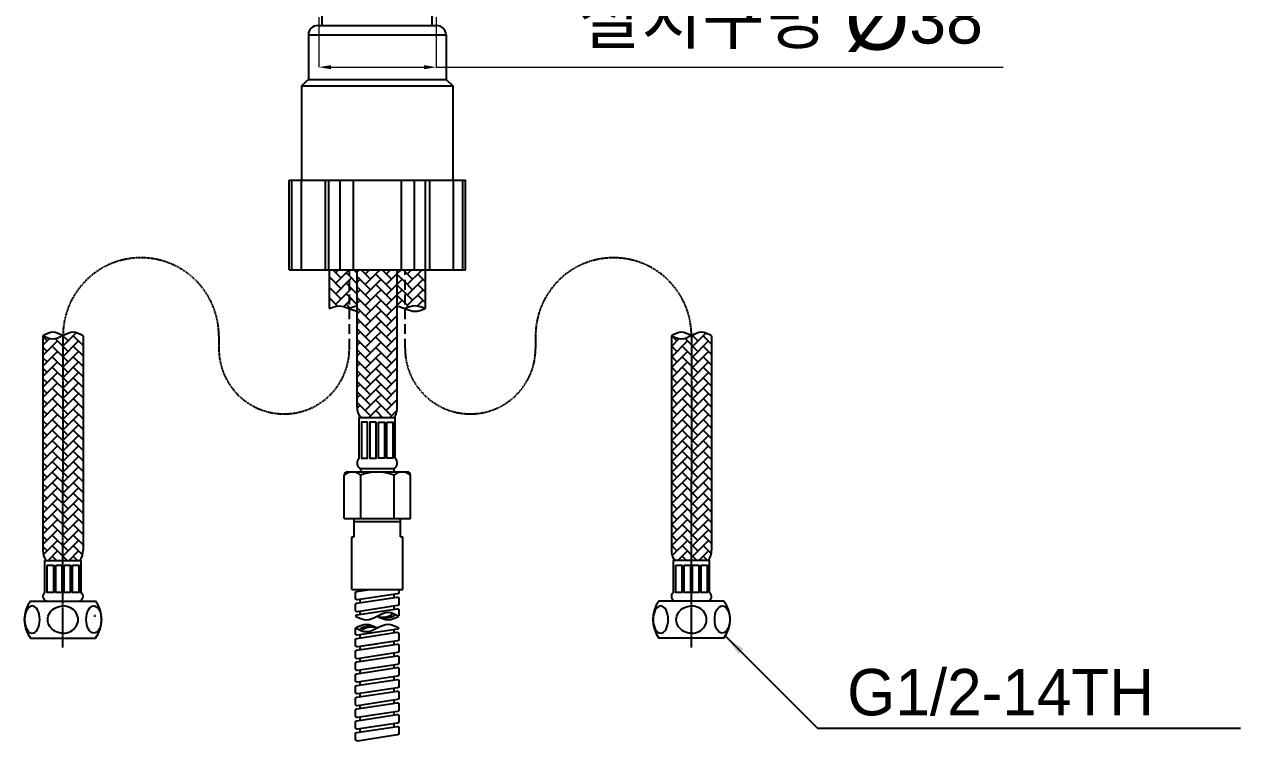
# Model space of a CAD drawing. Header units: millimetres. Extents: x 703 to 2175, y 672 to 1709.
# Drawn here: x 975.2 to 1368.5, y 1034.6 to 1264 of the extents above; entities that cross this region are included whole.
import ezdxf

# ---------------------------------------------------------------- set-up
doc = ezdxf.new("R2010")
doc.units = ezdxf.units.MM
doc.linetypes.add('CENTER', pattern=[0.6, 0.375, -0.075, 0.075, -0.075])
doc.linetypes.add('HIDDEN2', pattern=[4.7625, 3.175, -1.5875])
for name, color, linetype in [('02___PRT_ALL_AXES', 7, 'Continuous'), ('1', 7, 'Continuous'), ('17', 7, 'Continuous'), ('BODY', 7, 'Continuous'), ('center', 2, 'HIDDEN2')]:
    doc.layers.add(name, color=color, linetype=linetype)
doc.styles.add('Daelim Dimension', font='')
doc.styles.get("Standard").update_dxf_attribs({"font": 'txt.shx', "bigfont": 'whgtxt.shx'})
doc.styles.get('Daelim Dimension').set_extended_font_data('나눔고딕')
doc.dimstyles.new('DEFAULT', dxfattribs={"dimscale": 2, "dimtxt": 2, "dimasz": 2, "dimexe": 0, "dimexo": 2, "dimgap": 1, "dimtad": 1, "dimdec": 1, "dimzin": 9, "dimdsep": 46, "dimtxsty": 'Daelim Dimension', "dimcen": 0.5, "dimclrd": 252, "dimclre": 252, "dimclrt": 3, "dimadec": 1, "dimazin": 0, "dimtfac": 1, "dimtdec": 1, "dimtix": 1, "dimtmove": 0, "dimatfit": 3, "dimfxl": 1, "dimtolj": 1, "dimtzin": 1, "dimlwd": 9, "dimlwe": 9, "dimarcsym": 0})
doc.dimstyles.get("Standard").update_dxf_attribs({"dimtxt": 3.5, "dimasz": 3.5, "dimexe": 0.18, "dimexo": 0.0625, "dimgap": 0.09, "dimtad": 1, "dimdsep": 46, "dimtxsty": 'Standard', "dimcen": 0.09, "dimadec": 0, "dimazin": 0, "dimtol": 1, "dimtp": 0.01, "dimtm": 0.01, "dimtfac": 1, "dimtofl": 0, "dimtmove": 0, "dimatfit": 3, "dimfxl": 1, "dimtolj": 1, "dimarcsym": 0})
pattern_1 = [(45, (-7728.4104, 1197.2386), (3e-16, 3.39411255), [7.2, -2.4]), (135, (-7726.7134, 1198.9357), (3e-16, 3.39411255), [7.2, -2.4])]

# ---------------------------------------------------------------- blocks, each defined once
blk = doc.blocks.new('*D6')
at = {"color": 5, "lineweight": 9, "transparency": 16777216}
for p, q in [((1070.41, 1266.33), (1070.41, 1250.12)), ((1108.41, 1266.33), (1108.41, 1250.12)), ((1074.41, 1250.12), (1104.41, 1250.12)), ((1108.41, 1250.12), (1291.71, 1250.12))]:
    blk.add_line(p, q, dxfattribs=at)
at = {"color": 5, "transparency": 16777216}
for points in [[(1074.41, 1250.79), (1074.41, 1249.45), (1070.41, 1250.12)], [(1104.41, 1250.79), (1104.41, 1249.45), (1108.41, 1250.12)]]:
    blk.add_solid(points, dxfattribs=at)
at = {"layer": 'Defpoints', "color": 0, "transparency": 16777216}
for p in [(1070.41, 1270.33), (1108.41, 1270.33), (1108.41, 1250.12)]:
    blk.add_point(p, dxfattribs=at)
at = {"color": 7, "transparency": 16777216, "insert": (1219.73, 1264.9), "char_height": 16, "attachment_point": 5, "style": 'Daelim Dimension'}
blk.add_mtext('\\A1;설치구멍 {\\H1.25x;\\C256;Ø}38', dxfattribs=at)

msp = doc.modelspace()

# ---------------------------------------------------------------- hatches: boundary and pattern name
at = {"layer": '1'}
h = msp.add_hatch(dxfattribs=at)
h.set_pattern_fill('AR-HBONE', scale=0.6, style=0)
h.set_pattern_definition(pattern_1)
edge = h.paths.add_edge_path()
edge.add_spline(control_points=[(987.72, 1163.28), (986.64, 1162.73), (984.47, 1161.61), (982.31, 1162.73), (981.22, 1163.28)], knot_values=[6.871429, 6.871429, 6.871429, 6.871429, 10.307143, 13.742857, 13.742857, 13.742857, 13.742857], degree=3, periodic=0)
edge.add_line((981.22, 1163.28), (981.22, 1093.99))
edge.add_arc((987.72, 1093.99), 6.5, 180, 210.9415)
edge.add_line((982.15, 1090.65), (987.72, 1090.65))
edge.add_line((987.72, 1090.65), (987.72, 1117.46))
edge.add_line((987.72, 1117.46), (987.72, 1163.28))
edge = h.paths.add_edge_path()
edge.add_spline(control_points=[(994.22, 1163.28), (993.14, 1163.84), (990.97, 1164.96), (988.81, 1163.84), (987.72, 1163.28)], knot_values=[0, 0, 0, 0, 3.435714, 6.871429, 6.871429, 6.871429, 6.871429], degree=3, periodic=0)
edge.add_line((987.72, 1163.28), (987.72, 1117.46))
edge.add_line((987.72, 1117.46), (987.72, 1090.65))
edge.add_line((987.72, 1090.65), (993.3, 1090.65))
edge.add_arc((987.72, 1093.99), 6.5, 329.0585, 360)
edge.add_line((994.22, 1093.99), (994.22, 1163.28))
h = msp.add_hatch(dxfattribs=at)
h.set_pattern_fill('AR-HBONE', scale=0.6, style=0)
h.set_pattern_definition(pattern_1)
edge = h.paths.add_edge_path()
edge.add_spline(control_points=[(1197.42, 1163.28), (1196.34, 1163.84), (1194.17, 1164.96), (1192.01, 1163.84), (1190.92, 1163.28)], knot_values=[0, 0, 0, 0, 3.435714, 6.871429, 6.871429, 6.871429, 6.871429], degree=3, periodic=0)
edge.add_line((1190.92, 1163.28), (1190.92, 1117.46))
edge.add_line((1190.92, 1117.46), (1190.92, 1090.65))
edge.add_line((1190.92, 1090.65), (1196.5, 1090.65))
edge.add_arc((1190.92, 1093.99), 6.5, 329.0585, 360)
edge.add_line((1197.42, 1093.99), (1197.42, 1163.28))
edge = h.paths.add_edge_path()
edge.add_arc((1190.92, 1093.99), 6.5, 180, 210.9415)
edge.add_line((1185.35, 1090.65), (1190.92, 1090.65))
edge.add_line((1190.92, 1090.65), (1190.92, 1117.46))
edge.add_line((1190.92, 1117.46), (1190.92, 1163.28))
edge.add_spline(control_points=[(1190.92, 1163.28), (1189.84, 1162.73), (1187.67, 1161.61), (1185.51, 1162.73), (1184.42, 1163.28)], knot_values=[6.871429, 6.871429, 6.871429, 6.871429, 10.307143, 13.742857, 13.742857, 13.742857, 13.742857], degree=3, periodic=0)
edge.add_line((1184.42, 1163.28), (1184.42, 1093.99))

# ---------------------------------------------------------------- linework, layer by layer
for p, q in [((1071.52, 1263.59), (1071.52, 1268.09)), ((1107.12, 1263.59), (1107.12, 1268.09)), ((1070.07, 1263.59), (1108.57, 1263.59))]:
    msp.add_line(p, q)
at = {"color": 7, "linetype": 'Continuous'}
for p, q in [((1067.07, 1260.59), (1111.57, 1260.59)), ((1060.82, 1184.59), (1060.82, 1213.59)), ((1060.82, 1213.59), (1117.82, 1213.59)), ((1061.67, 1184.59), (1061.67, 1213.59)), ((1064.73, 1213.59), (1064.73, 1184.59)), ((1072.49, 1213.59), (1072.49, 1184.59)), ((1073.7, 1184.59), (1073.7, 1213.59)), ((1077.31, 1184.59), (1077.31, 1213.59)), ((1081.58, 1213.59), (1081.58, 1184.59)), ((1097.08, 1213.59), (1097.08, 1184.59)), ((1101.35, 1184.59), (1101.35, 1213.59)), ((1104.97, 1184.59), (1104.97, 1213.59)), ((1106.18, 1213.59), (1106.18, 1184.59)), ((1113.92, 1213.59), (1113.92, 1184.59)), ((1116.98, 1184.59), (1116.98, 1213.59)), ((1117.82, 1184.59), (1117.82, 1213.59)), ((1060.82, 1184.59), (1117.82, 1184.59))]:
    msp.add_line(p, q, dxfattribs=at)
for centre, start, end in [((1070.07, 1260.59), 90, 180), ((1108.57, 1260.59), 0, 90)]:
    msp.add_arc(centre, 3, start, end, dxfattribs=at)
at = {"color": 7, "linetype": 'Continuous', "ltscale": 0.5}
for points, knots in [([(1073.82, 1172.04), (1074.91, 1172.48), (1077.91, 1173.68), (1080.91, 1171.55), (1082.82, 1171.24)], [0, 0, 0, 0, 3.364648, 9.317486, 9.317486, 9.317486, 9.317486]), ([(1095.82, 1172.85), (1097.74, 1172.54), (1100.74, 1170.4), (1103.74, 1171.61), (1104.82, 1172.04)], [4.141105, 4.141105, 4.141105, 4.141105, 10.093943, 13.45859, 13.45859, 13.45859, 13.45859])]:
    msp.add_open_spline(points, degree=3, knots=knots, dxfattribs=at)
for points in [[(1082.82, 1172.85), (1081.99, 1172.71), (1081.16, 1172.38), (1080.32, 1172.04)], [(1104.82, 1172.04), (1103.74, 1172.48), (1101.57, 1173.35), (1099.41, 1172.48), (1098.32, 1172.04)], [(987.72, 1163.28), (986.64, 1163.84), (984.47, 1164.96), (982.31, 1163.84), (981.22, 1163.28)], [(1089.32, 1068.69), (1088.16, 1069.29), (1085.82, 1070.49), (1083.49, 1069.29), (1082.32, 1068.69)], [(1089.32, 1072.65), (1090.49, 1072.05), (1092.82, 1070.85), (1095.16, 1072.05), (1096.32, 1072.65)]]:
    msp.add_open_spline(points, degree=3, dxfattribs=at)
for points in [[(994.22, 1163.28), (990.97, 1164.4), (984.47, 1162.17), (981.22, 1163.28)], [(1082.32, 1072.65), (1085.82, 1071.45), (1092.82, 1073.85), (1096.32, 1072.65)], [(1096.32, 1068.69), (1092.82, 1069.89), (1085.82, 1067.49), (1082.32, 1068.69)]]:
    msp.add_spline(points, degree=3, dxfattribs=at)
at = {"layer": '02___PRT_ALL_AXES', "color": 7, "linetype": 'Continuous'}
for p, q in [((1067.07, 1260.59), (1067.07, 1246.09)), ((1111.57, 1260.59), (1111.57, 1246.09)), ((1067.07, 1246.09), (1064.87, 1244.09)), ((1064.87, 1244.09), (1064.87, 1213.59)), ((1064.87, 1244.09), (1113.77, 1244.09)), ((1067.07, 1246.09), (1111.57, 1246.09)), ((1111.57, 1246.09), (1113.77, 1244.09)), ((1113.77, 1244.09), (1113.77, 1213.59))]:
    msp.add_line(p, q, dxfattribs=at)
at = {"layer": '1', "color": 7, "linetype": 'Continuous'}
for p, q in [((1073.82, 1184.59), (1073.82, 1172.04)), ((1104.82, 1184.59), (1104.82, 1172.04))]:
    msp.add_line(p, q, dxfattribs=at)
at = {"layer": '1', "color": 7}
for p, q in [((1077.61, 1181.97), (1074.99, 1184.59)), ((1075.92, 1183.66), (1076.85, 1184.59)), ((1075.92, 1180.27), (1080.24, 1184.59)), ((1082.87, 1183.49), (1081.78, 1184.59)), ((1082.71, 1183.66), (1082.87, 1183.83)), ((1082.82, 1140.23), (1082.82, 1184.59)), ((1082.82, 1183.98), (1083.43, 1184.59)), ((1087.16, 1181.53), (1084.1, 1184.59)), ((1085.46, 1183.23), (1086.83, 1184.59)), ((1089.32, 1183.69), (1090.22, 1184.59)), ((1093.95, 1181.53), (1090.89, 1184.59)), ((1092.25, 1183.23), (1093.62, 1184.59)), ((1095.82, 1140.23), (1095.82, 1184.59)), ((1095.82, 1183.4), (1097.01, 1184.59)), ((1098.32, 1183.94), (1097.67, 1184.59)), ((1100.74, 1181.53), (1098.32, 1183.94)), ((1099.04, 1183.23), (1100.4, 1184.59)), ((1099.04, 1179.83), (1103.8, 1184.59)), ((1104.82, 1184.23), (1104.46, 1184.59)), ((1077.61, 1178.57), (1073.87, 1182.31)), ((1073.87, 1181.62), (1074.22, 1181.97)), ((1075.92, 1176.87), (1080.37, 1181.33)), ((1080.37, 1182.6), (1079.31, 1183.66)), ((1080.37, 1179.21), (1079.31, 1180.27)), ((1082.87, 1180.1), (1080.37, 1182.6)), ((1080.37, 1181.33), (1081.01, 1181.97)), ((1082.71, 1180.27), (1082.87, 1180.44)), ((1087.16, 1178.13), (1082.82, 1182.47)), ((1082.82, 1180.59), (1083.77, 1181.53)), ((1085.46, 1179.83), (1089.32, 1183.69)), ((1085.46, 1176.44), (1089.32, 1180.3)), ((1089.32, 1182.76), (1088.86, 1183.23)), ((1089.32, 1179.37), (1088.86, 1179.83)), ((1093.95, 1178.13), (1089.32, 1182.76)), ((1089.32, 1180.3), (1090.55, 1181.53)), ((1092.25, 1179.83), (1095.82, 1183.4)), ((1092.25, 1176.44), (1095.82, 1180.01)), ((1095.82, 1183.05), (1095.65, 1183.23)), ((1095.82, 1179.65), (1095.65, 1179.83)), ((1098.32, 1180.55), (1095.82, 1183.05)), ((1095.82, 1180.01), (1097.34, 1181.53)), ((1100.74, 1178.13), (1098.32, 1180.55)), ((1099.04, 1176.44), (1104.13, 1181.53)), ((1104.82, 1180.84), (1102.43, 1183.23)), ((1104.82, 1177.44), (1102.43, 1179.83)), ((1077.61, 1175.18), (1073.87, 1178.92)), ((1073.87, 1178.22), (1074.22, 1178.57)), ((1075.92, 1173.48), (1080.37, 1177.94)), ((1080.37, 1175.81), (1079.31, 1176.87)), ((1082.87, 1176.71), (1080.37, 1179.21)), ((1080.37, 1177.94), (1081.01, 1178.57)), ((1082.71, 1176.87), (1082.87, 1177.04)), ((1087.16, 1174.74), (1082.82, 1179.08)), ((1082.82, 1177.19), (1083.77, 1178.13)), ((1085.46, 1173.04), (1089.32, 1176.9)), ((1089.32, 1175.97), (1088.86, 1176.44)), ((1093.95, 1174.74), (1089.32, 1179.37)), ((1089.32, 1176.9), (1090.55, 1178.13)), ((1093.95, 1171.35), (1089.32, 1175.97)), ((1092.25, 1173.04), (1095.82, 1176.62)), ((1095.82, 1176.26), (1095.65, 1176.44)), ((1098.32, 1177.15), (1095.82, 1179.65)), ((1095.82, 1176.62), (1097.34, 1178.13)), ((1098.32, 1173.76), (1095.82, 1176.26)), ((1100.74, 1174.74), (1098.32, 1177.15)), ((1099.04, 1173.04), (1104.13, 1178.13)), ((1104.82, 1174.05), (1102.43, 1176.44)), ((1076.53, 1172.87), (1073.87, 1175.52)), ((1073.87, 1174.83), (1074.22, 1175.18)), ((1073.94, 1172.07), (1073.87, 1172.13)), ((1078.53, 1172.7), (1080.37, 1174.54)), ((1080.37, 1172.42), (1079.31, 1173.48)), ((1082.87, 1173.31), (1080.37, 1175.81)), ((1080.37, 1174.54), (1081.01, 1175.18)), ((1080.64, 1172.15), (1080.37, 1172.42)), ((1082.71, 1173.48), (1082.87, 1173.65)), ((1087.16, 1171.35), (1082.82, 1175.68)), ((1082.82, 1173.8), (1083.77, 1174.74)), ((1087.16, 1167.95), (1082.82, 1172.29)), ((1085.46, 1169.65), (1089.32, 1173.51)), ((1089.32, 1172.58), (1088.86, 1173.04)), ((1089.32, 1173.51), (1090.55, 1174.74)), ((1093.95, 1167.95), (1089.32, 1172.58)), ((1092.25, 1169.65), (1095.82, 1173.22)), ((1095.82, 1172.87), (1095.65, 1173.04)), ((1095.82, 1173.22), (1097.34, 1174.74)), ((1095.84, 1172.85), (1095.82, 1172.87)), ((1099.57, 1172.52), (1098.32, 1173.76)), ((1102.25, 1172.86), (1104.13, 1174.74)), ((1102.7, 1172.77), (1102.43, 1173.04)), ((1082.82, 1170.4), (1083.77, 1171.35)), ((1087.16, 1164.56), (1082.82, 1168.89)), ((1085.46, 1166.26), (1089.32, 1170.12)), ((1089.32, 1169.18), (1088.86, 1169.65)), ((1089.32, 1170.12), (1090.55, 1171.35)), ((1093.95, 1164.56), (1089.32, 1169.18)), ((1092.25, 1166.26), (1095.82, 1169.83)), ((1095.82, 1169.47), (1095.65, 1169.65)), ((1082.82, 1167.01), (1083.77, 1167.95)), ((1087.16, 1161.16), (1082.82, 1165.5)), ((1082.82, 1163.62), (1083.77, 1164.56)), ((1085.46, 1162.86), (1089.32, 1166.72)), ((1089.32, 1165.79), (1088.86, 1166.26)), ((1089.32, 1166.72), (1090.55, 1167.95)), ((1093.95, 1161.16), (1089.32, 1165.79)), ((1089.32, 1163.33), (1090.55, 1164.56)), ((1092.25, 1162.86), (1095.82, 1166.43)), ((1095.82, 1166.08), (1095.65, 1166.26)), ((981.22, 1163.28), (981.22, 1093.99)), ((994.22, 1163.28), (994.22, 1093.99)), ((1087.16, 1157.77), (1082.82, 1162.11)), ((1082.82, 1160.22), (1083.77, 1161.16)), ((1085.46, 1159.47), (1089.32, 1163.33)), ((1089.32, 1162.39), (1088.86, 1162.86)), ((1093.95, 1157.77), (1089.32, 1162.39)), ((1089.32, 1159.93), (1090.55, 1161.16)), ((1092.25, 1159.47), (1095.82, 1163.04)), ((1095.82, 1162.68), (1095.65, 1162.86)), ((1184.42, 1163.28), (1184.42, 1093.99)), ((1197.42, 1163.28), (1197.42, 1093.99)), ((1087.16, 1154.38), (1082.82, 1158.71)), ((1082.82, 1156.83), (1083.77, 1157.77)), ((1085.46, 1156.07), (1089.32, 1159.93)), ((1085.46, 1152.68), (1089.32, 1156.54)), ((1089.32, 1159), (1088.86, 1159.47)), ((1093.95, 1154.38), (1089.32, 1159)), ((1089.32, 1156.54), (1090.55, 1157.77)), ((1092.25, 1156.07), (1095.82, 1159.65)), ((1092.25, 1152.68), (1095.82, 1156.25)), ((1095.82, 1159.29), (1095.65, 1159.47)), ((1087.16, 1150.98), (1082.82, 1155.32)), ((1082.82, 1153.43), (1083.77, 1154.38)), ((1085.46, 1149.28), (1089.32, 1153.15)), ((1089.32, 1155.61), (1088.86, 1156.07)), ((1089.32, 1152.21), (1088.86, 1152.68)), ((1093.95, 1150.98), (1089.32, 1155.61)), ((1089.32, 1153.15), (1090.55, 1154.38)), ((1092.25, 1149.28), (1095.82, 1152.86)), ((1095.82, 1155.89), (1095.65, 1156.07)), ((1095.82, 1152.5), (1095.65, 1152.68)), ((1087.16, 1147.59), (1082.82, 1151.92)), ((1082.82, 1150.04), (1083.77, 1150.98)), ((1087.16, 1144.19), (1082.82, 1148.53)), ((1085.46, 1145.89), (1089.32, 1149.75)), ((1089.32, 1148.82), (1088.86, 1149.28)), ((1093.95, 1147.59), (1089.32, 1152.21)), ((1089.32, 1149.75), (1090.55, 1150.98)), ((1093.95, 1144.19), (1089.32, 1148.82)), ((1092.25, 1145.89), (1095.82, 1149.46)), ((1095.82, 1149.11), (1095.65, 1149.28)), ((1082.82, 1146.65), (1083.77, 1147.59)), ((1087.16, 1140.8), (1082.82, 1145.14)), ((1085.46, 1142.5), (1089.32, 1146.36)), ((1089.32, 1145.42), (1088.86, 1145.89)), ((1089.32, 1146.36), (1090.55, 1147.59)), ((1093.95, 1140.8), (1089.32, 1145.42)), ((1092.25, 1142.5), (1095.82, 1146.07)), ((1095.82, 1145.71), (1095.65, 1145.89)), ((1082.82, 1143.25), (1083.77, 1144.19)), ((1087.16, 1137.41), (1082.82, 1141.74)), ((1082.83, 1139.87), (1083.77, 1140.8)), ((1085.46, 1139.1), (1089.32, 1142.96)), ((1089.32, 1142.03), (1088.86, 1142.5)), ((1089.32, 1142.96), (1090.55, 1144.19)), ((1093.95, 1137.41), (1089.32, 1142.03)), ((1089.32, 1139.57), (1090.55, 1140.8)), ((1092.25, 1139.1), (1095.82, 1142.67)), ((1095.82, 1142.32), (1095.65, 1142.5)), ((1084.29, 1136.88), (1083.24, 1137.93)), ((1083.5, 1136.88), (1095.15, 1136.88)), ((1083.57, 1137.21), (1083.77, 1137.41)), ((1086.64, 1136.88), (1089.32, 1139.57)), ((1089.32, 1138.64), (1088.86, 1139.1)), ((1091.08, 1136.88), (1089.32, 1138.64)), ((1090.03, 1136.88), (1090.55, 1137.41)), ((1093.43, 1136.88), (1095.74, 1139.2)), ((1095.71, 1139.03), (1095.65, 1139.1)), ((1078.62, 1104.23), (1078.62, 1118.23)), ((1079.62, 1119.23), (1099.07, 1119.23)), ((1083.95, 1118.23), (1083.95, 1104.23)), ((1094.7, 1118.23), (1094.7, 1104.23)), ((1100.07, 1104.23), (1100.07, 1118.23)), ((1078.62, 1104.23), (1100.07, 1104.23)), ((1081.82, 1098.23), (1081.82, 1104.23)), ((1081.82, 1103.23), (1096.82, 1103.23)), ((1096.82, 1098.23), (1096.82, 1104.23)), ((1081.07, 1081.23), (1081.07, 1098.23)), ((1081.07, 1098.23), (1081.82, 1098.23)), ((1096.82, 1098.23), (1097.57, 1098.23)), ((1097.57, 1081.23), (1097.57, 1098.23)), ((981.9, 1080.25), (981.9, 1090.65)), ((981.9, 1090.65), (993.55, 1090.65)), ((993.55, 1080.25), (993.55, 1090.65)), ((1185.1, 1080.25), (1185.1, 1090.65)), ((1196.75, 1090.65), (1185.1, 1090.65)), ((1196.75, 1080.25), (1196.75, 1090.65)), ((1081.07, 1081.23), (1097.57, 1081.23)), ((1083.82, 1076.97), (1083.82, 1077.98)), ((1094.82, 1078.64), (1094.82, 1079.65)), ((977.22, 1077.5), (998.22, 1077.5)), ((1083.82, 1073.17), (1083.82, 1074.18)), ((1094.82, 1074.84), (1094.82, 1075.85)), ((1201.42, 1077.5), (1180.42, 1077.5)), ((1083.82, 1065.57), (1083.82, 1066.58)), ((1094.82, 1067.24), (1094.82, 1068.25)), ((977.22, 1065.5), (998.22, 1065.5)), ((1083.82, 1061.77), (1083.82, 1062.78)), ((1094.82, 1063.44), (1094.82, 1064.45)), ((1201.42, 1065.5), (1180.42, 1065.5)), ((1083.82, 1057.97), (1083.82, 1058.98)), ((1094.82, 1059.64), (1094.82, 1060.65)), ((1083.82, 1054.17), (1083.82, 1055.18)), ((1094.82, 1055.84), (1094.82, 1056.85)), ((1083.82, 1050.37), (1083.82, 1051.38)), ((1094.82, 1052.04), (1094.82, 1053.05)), ((1083.82, 1046.57), (1083.82, 1047.58)), ((1094.82, 1048.24), (1094.82, 1049.25)), ((1083.82, 1042.77), (1083.82, 1043.78)), ((1094.82, 1044.44), (1094.82, 1045.45)), ((1083.82, 1038.97), (1083.82, 1039.98)), ((1094.82, 1040.64), (1094.82, 1041.65)), ((1083.82, 1035.17), (1083.82, 1036.18)), ((1094.82, 1036.84), (1094.82, 1037.85))]:
    msp.add_line(p, q, dxfattribs=at)
at = {"layer": '1', "color": 1, "linetype": 'CENTER', "ltscale": 0.5}
for p, q in [((987.72, 1163.28), (987.72, 1117.46)), ((1038.12, 1163.28), (1038.12, 1159.11)), ((1190.92, 1163.28), (1190.92, 1117.46)), ((987.72, 1062.5), (987.72, 1117.46)), ((1190.92, 1062.5), (1190.92, 1117.46))]:
    msp.add_line(p, q, dxfattribs=at)
at = {"layer": '1', "color": 1, "linetype": 'CENTER'}
msp.add_line((1140.52, 1163.28), (1140.52, 1159.11), dxfattribs=at)
at = {"layer": '1'}
for p, q in [((1083.5, 1123.73), (1083.5, 1136.88)), ((1095.15, 1123.73), (1095.15, 1136.88))]:
    msp.add_line(p, q, dxfattribs=at)
at = {"layer": '1', "color": 7}
for points in [[(1096.32, 1081.23), (1096.32, 1080.31, -0.370691), (1095.9, 1079.82), (1082.9, 1077.84, -0.459118), (1082.32, 1078.33), (1082.32, 1080.11, -0.370691), (1082.75, 1080.61), (1086.89, 1081.23)], [(1082.34, 1072.64, -0.297134), (1082.75, 1073.01), (1095.75, 1074.98, -0.459118), (1096.32, 1074.49), (1096.32, 1072.71)], [(1096.28, 1068.71, -0.258564), (1095.9, 1068.42), (1082.9, 1066.44, -0.459118), (1082.32, 1066.93), (1082.32, 1068.71)], [(1089.19, 1063.6), (1082.9, 1062.64, -0.459118), (1082.32, 1063.13), (1082.32, 1063.6)]]:
    msp.add_lwpolyline(points, format="xyb", dxfattribs=at)
for points in [[(1096.32, 1078.29), (1096.32, 1076.51, -0.370691), (1095.9, 1076.02), (1082.9, 1074.04, -0.459118), (1082.32, 1074.53), (1082.32, 1076.31, -0.370691), (1082.75, 1076.81), (1095.75, 1078.78, -0.459118)], [(1096.32, 1066.89), (1096.32, 1065.11, -0.370691), (1095.9, 1064.62), (1082.9, 1062.64, -0.459118), (1082.32, 1063.13), (1082.32, 1064.91, -0.370691), (1082.75, 1065.41), (1095.75, 1067.38, -0.459118)], [(1096.32, 1063.09), (1096.32, 1061.31, -0.370691), (1095.9, 1060.82), (1082.9, 1058.84, -0.459118), (1082.32, 1059.33), (1082.32, 1061.11, -0.370691), (1082.75, 1061.61), (1095.75, 1063.58, -0.459118)], [(1096.32, 1059.29), (1096.32, 1057.51, -0.370691), (1095.9, 1057.02), (1082.9, 1055.04, -0.459118), (1082.32, 1055.53), (1082.32, 1057.31, -0.370691), (1082.75, 1057.81), (1095.75, 1059.78, -0.459118)], [(1096.32, 1055.49), (1096.32, 1053.71, -0.370691), (1095.9, 1053.22), (1082.9, 1051.24, -0.459118), (1082.32, 1051.73), (1082.32, 1053.51, -0.370691), (1082.75, 1054.01), (1095.75, 1055.98, -0.459118)], [(1096.32, 1051.69), (1096.32, 1049.91, -0.370691), (1095.9, 1049.42), (1082.9, 1047.44, -0.459118), (1082.32, 1047.93), (1082.32, 1049.71, -0.370691), (1082.75, 1050.21), (1095.75, 1052.18, -0.459118)], [(1096.32, 1047.89), (1096.32, 1046.11, -0.370691), (1095.9, 1045.62), (1082.9, 1043.64, -0.459118), (1082.32, 1044.13), (1082.32, 1045.91, -0.370691), (1082.75, 1046.41), (1095.75, 1048.38, -0.459118)], [(1096.32, 1044.09), (1096.32, 1042.31, -0.370691), (1095.9, 1041.82), (1082.9, 1039.84, -0.459118), (1082.32, 1040.33), (1082.32, 1042.11, -0.370691), (1082.75, 1042.61), (1095.75, 1044.58, -0.459118)], [(1096.32, 1040.29), (1096.32, 1038.51, -0.370691), (1095.9, 1038.02), (1082.9, 1036.04, -0.459118), (1082.32, 1036.53), (1082.32, 1038.31, -0.370691), (1082.75, 1038.81), (1095.75, 1040.78, -0.459118)], [(1096.32, 1036.49), (1096.32, 1034.71, -0.370691), (1095.9, 1034.22), (1082.9, 1032.24, -0.459118), (1082.32, 1032.73), (1082.32, 1034.51, -0.370691), (1082.75, 1035.01), (1095.75, 1036.98, -0.459118)]]:
    msp.add_lwpolyline(points, format="xyb", close=True, dxfattribs=at)
at = {"layer": '1', "const_width": 0.25}
msp.add_lwpolyline([(998.14, 1072.46, -1), (997.92, 1072.97, -1)], format="xyb", close=True, dxfattribs=at)
at = {"layer": '1', "color": 1, "linetype": 'CENTER', "ltscale": 0.5}
for centre, radius, start, end in [((1012.92, 1163.28), 25.2, 0, 180), ((1165.72, 1163.28), 25.2, 0, 180), ((1059.22, 1159.11), 21.1, 180, 0), ((1119.42, 1159.11), 21.1, 180, 0)]:
    msp.add_arc(centre, radius, start, end, dxfattribs=at)
at = {"layer": '1', "color": 7}
for centre, radius, start, end in [((1089.32, 1140.23), 6.5, 180, 210.9415), ((1089.32, 1140.23), 6.5, 329.0585, 0), ((1079.62, 1118.23), 1, 90, 180), ((1081.31, 1115.12), 4.11, 49.1802, 130.8198), ((1089.32, 1104.29), 14.95, 68.9216, 111.0784), ((1097.39, 1115.12), 4.11, 49.1802, 130.8198), ((1099.07, 1118.23), 1, 360, 90), ((987.72, 1093.99), 6.5, 180, 210.9415), ((987.72, 1093.99), 6.5, 329.0585, 0), ((1190.92, 1093.99), 6.5, 180, 210.9415), ((1190.92, 1093.99), 6.5, 329.0585, 0), ((982.72, 1079), 1.5, 123.367, 270), ((992.72, 1079), 1.5, 270, 56.633), ((1185.92, 1079), 1.5, 123.367, 270), ((1195.92, 1079), 1.5, 270, 56.633), ((985.22, 1071.5), 10, 143.1301, 216.8699), ((990.22, 1071.5), 10, 323.1301, 36.8699), ((1188.42, 1071.5), 10, 143.1301, 216.8699), ((1193.42, 1071.5), 10, 323.1301, 36.8699), ((1091.18, 1077.48), 5.18, 248.9628, 309.8088), ((1091.92, 1077.48), 5.49, 243.8314, 308.027), ((1086.73, 1063.86), 5.49, 63.8314, 128.027), ((1087.47, 1063.86), 5.18, 68.9628, 129.8088)]:
    msp.add_arc(centre, radius, start, end, dxfattribs=at)
at = {"layer": '1'}
for centre, start, end in [((1085.02, 1122.14), 133.6788, 240.1681), ((1093.63, 1122.14), 299.8319, 46.3212)]:
    msp.add_arc(centre, 2.2, start, end, dxfattribs=at)
at = {"layer": '1', "color": 7, "extrusion": (0, 0, -1)}
for centre in [(977.76, 1071.5), (1180.96, 1071.5)]:
    msp.add_ellipse(centre, major_axis=(0, -4.4), ratio=0.556675, dxfattribs=at)
for centre in [(987.72, 1071.5), (1190.92, 1071.5)]:
    msp.add_ellipse(centre, major_axis=(-4.9, 0), ratio=0.89819, start_param=4.712389, end_param=7.853982, dxfattribs=at)
at = {"layer": '1', "color": 7}
for centre in [(987.72, 1071.5), (1190.92, 1071.5)]:
    msp.add_ellipse(centre, major_axis=(4.9, 0), ratio=0.89819, start_param=4.712389, end_param=7.853982, dxfattribs=at)
for centre in [(997.68, 1071.5), (1200.88, 1071.5)]:
    msp.add_ellipse(centre, major_axis=(0, -4.4), ratio=0.556675, dxfattribs=at)
msp.add_open_spline([(1190.92, 1163.28), (1189.84, 1163.84), (1187.67, 1164.96), (1185.51, 1163.84), (1184.42, 1163.28)], degree=3, dxfattribs=at)
msp.add_spline([(1197.42, 1163.28), (1194.17, 1164.4), (1187.67, 1162.17), (1184.42, 1163.28)], degree=3, dxfattribs=at)
at = {"layer": '17', "color": 7, "linetype": 'Continuous'}
for p, q in [((1083.92, 1120.23), (1083.92, 1119.23)), ((1094.72, 1120.23), (1083.92, 1120.23)), ((1094.72, 1120.23), (1094.72, 1119.23))]:
    msp.add_line(p, q, dxfattribs=at)
at = {"layer": 'BODY', "color": 7, "linetype": 'Continuous', "ltscale": 0.3}
for points in [[(1086.23, 1135.38), (1084.23, 1135.38), (1084.23, 1123.73), (1086.23, 1123.73)], [(1088.96, 1135.38), (1086.96, 1135.38), (1086.96, 1123.73), (1088.96, 1123.73)], [(1089.69, 1135.38), (1091.69, 1135.38), (1091.69, 1123.73), (1089.69, 1123.73)], [(1092.42, 1135.38), (1094.42, 1135.38), (1094.42, 1123.73), (1092.42, 1123.73)], [(982.63, 1089.15), (984.63, 1089.15), (984.63, 1080.25), (982.63, 1080.25)], [(985.36, 1089.15), (987.36, 1089.15), (987.36, 1080.25), (985.36, 1080.25)], [(988.09, 1089.15), (990.09, 1089.15), (990.09, 1080.25), (988.09, 1080.25)], [(990.82, 1089.15), (992.82, 1089.15), (992.82, 1080.25), (990.82, 1080.25)], [(1185.83, 1089.15), (1187.83, 1089.15), (1187.83, 1080.25), (1185.83, 1080.25)], [(1188.56, 1089.15), (1190.56, 1089.15), (1190.56, 1080.25), (1188.56, 1080.25)], [(1191.29, 1089.15), (1193.29, 1089.15), (1193.29, 1080.25), (1191.29, 1080.25)], [(1194.02, 1089.15), (1196.02, 1089.15), (1196.02, 1080.25), (1194.02, 1080.25)]]:
    msp.add_lwpolyline(points, close=True, dxfattribs=at)
at = {"layer": 'center', "color": 7}
for p, q in [((1080.32, 1159.11), (1080.32, 1184.59)), ((1098.32, 1159.11), (1098.32, 1184.59))]:
    msp.add_line(p, q, dxfattribs=at)

# ---------------------------------------------------------------- texts
at = {"color": 2, "insert": (1241.26, 1055.53), "char_height": 15, "width": 40.0012, "attachment_point": 1, "style": 'Daelim Dimension'}
msp.add_mtext('G1/2-14TH', dxfattribs=at)

# ---------------------------------------------------------------- dimensions: what is measured, and where the dimension line sits
at = {"color": 5}
dim = msp.add_linear_dim(base=(1108.41, 1250.12), p1=(1070.41, 1270.33), p2=(1108.41, 1270.33), text='설치구멍 {\\H1.25x;\\C256;Ø}<>', dimstyle='DEFAULT', override={"dimtxt": 8, "dimdec": 0, "dimclrd": 5, "dimclre": 5, "dimclrt": 7}, dxfattribs=at)
dim.commit()
dim.dimension.update_dxf_attribs({"geometry": '*D6', "text_midpoint": (1219.73, 1250.12), "dimtype": 160})

# ---------------------------------------------------------------- leaders
msp.add_leader([(1202.03, 1066.08), (1231.71, 1036.4), (1368.49, 1036.4)], dimstyle='Standard', override={"dimtxt": 15, "dimasz": 7, "dimexe": 3, "dimexo": 2.5, "dimgap": 0.09, "dimtad": 0, "dimdec": 0, "dimzin": 0, "dimcen": 5.0292, "dimclrd": 5, "dimclre": 1, "dimclrt": 3, "dimtol": 0, "dimtdec": 0, "dimtzin": 0}, dxfattribs=at)

doc.saveas('drawing.dxf')
